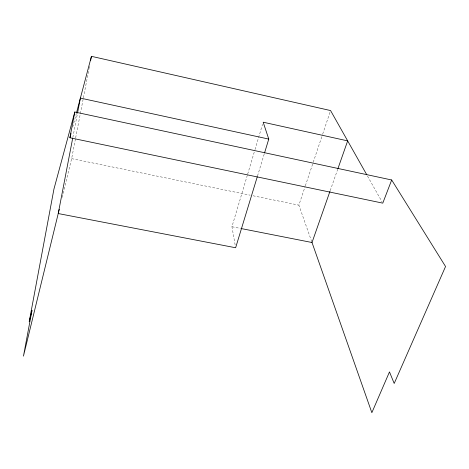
<?xml version="1.0" encoding="UTF-8"?>
<svg xmlns="http://www.w3.org/2000/svg" width="469" height="469" viewBox="0 0 469 469"><rect width="100%" height="100%" fill="white"/><g stroke="black" fill="none" stroke-linecap="round" stroke-linejoin="round"><path stroke-width="0.35" stroke-dasharray="2.35 1.76" d="M72.824 137.534L77.367 113.867M62.184 197.349L71.634 158.628L75.509 138.595M75.65 137.88L83.265 98.537M83.406 97.822L88.946 69.207M89.081 68.492L89.497 66.34M72.713 127.134L76.271 113.674M235.139 244.953L231.944 226.726L247.456 174.82M247.667 174.116L254.796 150.268M255.007 149.564L262.552 124.314M257.51 176.01L264.305 153.715M311.774 241.834L298.876 205.152L305.12 186.51M305.354 185.818L312.987 163.036M313.216 162.344L322.473 134.726M322.701 134.04L330.569 110.561M330.205 190.66L337.721 169.227M231.944 226.726L240.521 228.421M71.634 158.628L250.129 195.174M252.996 195.761L298.876 205.152M367.497 176.051L382.065 201.887"/><path stroke-width="0.7" d="M391.691 179.985L382.78 203.141L69.904 137.763L74.8 112.009L391.691 179.985L445.55 266.509L394.2 383.46L389.487 371.899L371.853 412.673L312.014 242.514L329.959 191.352M72.683 138.249L58.232 213.547L235.626 247.755L257.299 176.702M77.502 113.152L80.392 98.091L268.766 139.088L264.522 153.017M90.605 60.618L91.437 56.327L330.569 110.561L366.787 174.79M59.264 209.321L23.45 356.135L31.998 310.431L29.225 321.576L53.941 189.083L74.8 112.009M69.904 137.763L71.024 133.513M76.459 112.97L91.437 56.327M337.961 168.535L347.664 140.882L263.179 122.21L268.766 139.088M241.236 228.561L312.014 242.514"/></g></svg>
